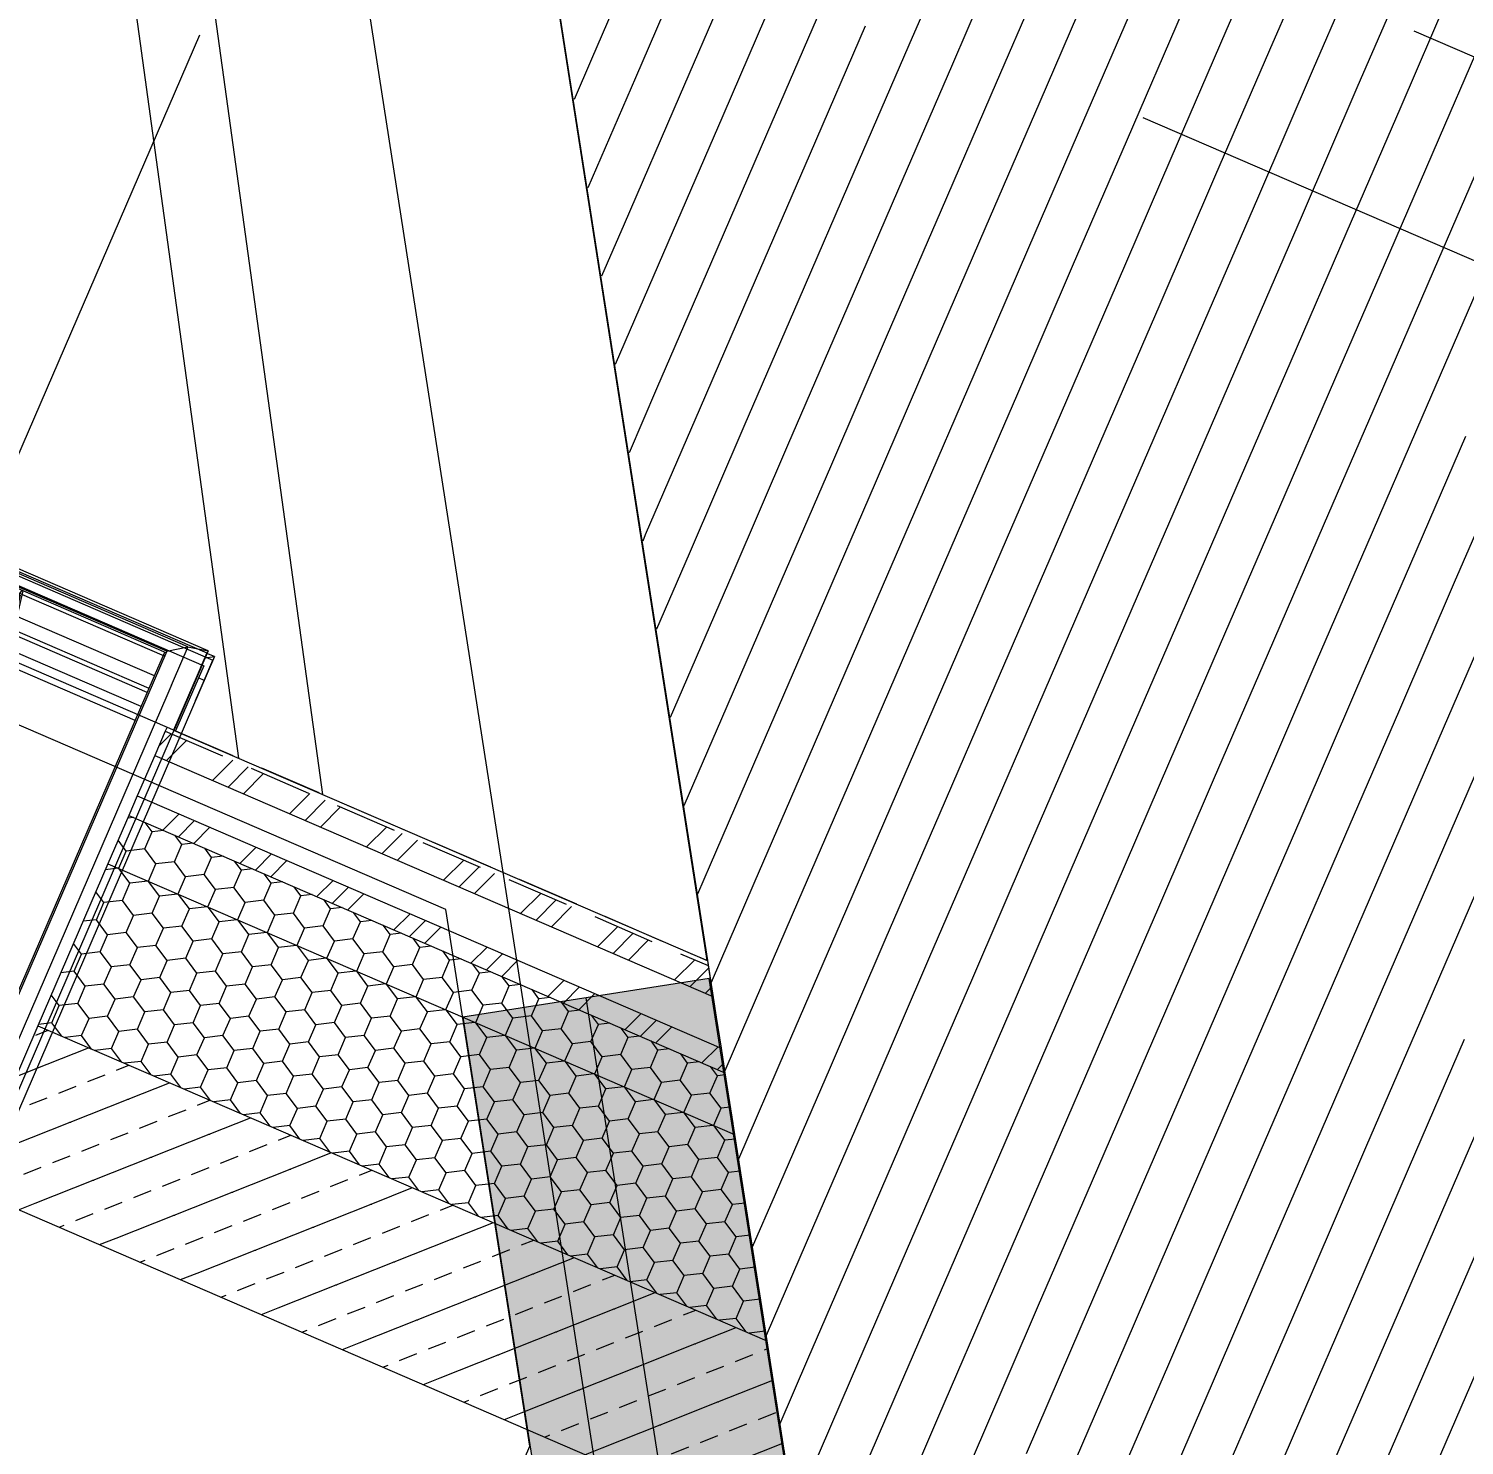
# Model space of a CAD drawing. Header units: millimetres. Extents: x 12535370 to 12592842, y 356201668 to 356234587.
# Drawn here: x 12554355 to 12556657, y 356220510 to 356222781 of the extents above; entities that cross this region are included whole.
import ezdxf
from ezdxf.enums import TextEntityAlignment as Align

# ---------------------------------------------------------------- set-up
doc = ezdxf.new("R2010")
doc.units = ezdxf.units.MM
doc.header["$MEASUREMENT"] = 0
doc.set_wipeout_variables(frame=1)
for name, pattern in [('Dashed Long', [529.166651, 317.499995, -211.666656]), ('Dot & Dashed', [6702.78, 3527.78, -1763.89, 0, -1411.11]), ('Hidden', [158.75, 105.833333, -52.916667]), ('Strich 2_1mm', [150, 100, -50]), ('Wipeout_Contour', [1000, 0, -1000])]:
    doc.linetypes.add(name, pattern=pattern)
for name, color, linetype in [('New_015 Innenwände', 7, 'Continuous'), ('New_045 Dachkonstruktionen', 7, 'Continuous'), ('New_080 Raumdefinitionen', 7, 'Continuous'), ('New_290 Raster _ Achsen', 7, 'Continuous'), ('New_GRUNDSTÜCKSGRENZE', 7, 'Continuous')]:
    doc.layers.add(name, color=color, linetype=linetype)
for name, color, linetype, lineweight in [('New_015 Innenwände_Pen_No__1', 7, 'Continuous', 13), ('New_045 Dachkonstruktionen_Pen_No__1', 7, 'Continuous', 13), ('New_255 Plangrafiken_Pen_No__1', 7, 'Continuous', 13), ('New_255 Plangrafiken_Pen_No__39', 8, 'Continuous', 13), ('New_290 Raster _ Achsen_Pen_No__108', 7, 'Continuous', 13), ('New_Baulinie_Pen_No__21', 1, 'Continuous', 13), ('New_GRUNDSTÜCKSGRENZE_Pen_No__1', 7, 'Continuous', 13)]:
    doc.layers.add(name, color=color, linetype=linetype, lineweight=lineweight)
doc.styles.add('GENERATED_STYLE_1', font='arial.ttf')
doc.dimstyles.new('GENERATED_STYLE__1', dxfattribs={"dimtxt": 125, "dimasz": 47.5, "dimexe": 0.18, "dimexo": 2, "dimgap": 0, "dimtad": 1, "dimlfac": 0.001, "dimzin": 0, "dimdsep": 46, "dimtxsty": 'GENERATED_STYLE_1', "dimblk": 'ARROWHEAD_2', "dimblk1": 'ARROWHEAD_2', "dimblk2": 'ARROWHEAD_2', "dimcen": 0.09, "dimclrd": 7, "dimclre": 7, "dimclrt": 7, "dimadec": 0, "dimazin": 0, "dimtfac": 1, "dimtdec": 4, "dimtmove": 0, "dimatfit": 3, "dimfxl": 1, "dimtolj": 1, "dimtzin": 0, "dimarcsym": 0})
pattern_1 = [(45, (12240439.16, 356160438.36), (-88.38835, 88.38835), []), (45, (12240421.48, 356160456.03), (-88.38835, 88.38835), []), (45, (12240403.8, 356160473.71), (-88.38835, 88.38835), [])]
pattern_2 = [(66.636458, (12240439.157, 356160438.356), (-47.701051, 20.606061), [30, -60]), (66.636458, (12240433.15, 356160489.97), (-47.701051, 20.606061), [30, -60]), (126.636458, (12240451.053, 356160465.896), (41.695898, 31.007291), [30, -60]), (126.636458, (12240403.35, 356160486.5), (41.695898, 31.007291), [30, -60]), (186.636458, (12240439.157, 356160438.356), (-6.005153, 51.613352), [30, -60]), (186.636458, (12240391.455, 356160458.96), (-6.005153, 51.613352), [30, -60])]

# ---------------------------------------------------------------- blocks, each defined once
blk = doc.blocks.new('Dachfenster_Kippflügel 10[2]', base_point=(12240439.2, 356160438.4))
at = {"layer": 'New_045 Dachkonstruktionen', "linetype": 'Continuous', "lineweight": 0, "flags": 128}
for points in [[(12554053.6, 356222026.3), (12554048.3, 356222014)], [(12554636.2, 356221735.8), (12554650.3, 356221768.5)], [(12554636.2, 356221735.8), (12554622.1, 356221703.1)], [(12554636.2, 356221735.8), (12554627, 356221739.8)], [(12554194.4, 356221658.5), (12554162.6, 356221611.1)], [(12554189.4, 356221646.8), (12554157.5, 356221599.5)], [(12554286, 356221618.9), (12554273.4, 356221563.3)], [(12554281, 356221607.2), (12554268.4, 356221551.6)], [(12554138.7, 356221571.6), (12554106.9, 356221524.2)], [(12554143.8, 356221583.3), (12554111.9, 356221535.9)], [(12554260.9, 356221518.8), (12554248.3, 356221463.2)], [(12554266, 356221530.5), (12554253.3, 356221474.8)], [(12554088.1, 356221496.4), (12554056.3, 356221449)], [(12554093.2, 356221508), (12554061.3, 356221460.7)], [(12554042.6, 356221432.8), (12554010.7, 356221385.5)], [(12554240.8, 356221430.4), (12554228.2, 356221374.7)], [(12554245.9, 356221442.1), (12554233.3, 356221386.4)], [(12554037.5, 356221421.1), (12554005.7, 356221373.8)], [(12553991.9, 356221357.6), (12553960.1, 356221310.3)], [(12553986.9, 356221345.9), (12553955, 356221298.6)], [(12554220.8, 356221342), (12554208.1, 356221286.3)], [(12554225.8, 356221353.6), (12554213.2, 356221298)], [(12553936.3, 356221270.7), (12553904.4, 356221223.3)], [(12553941.3, 356221282.4), (12553909.5, 356221235)], [(12554205.7, 356221265.2), (12554193.1, 356221209.6)], [(12554200.7, 356221253.5), (12554188.1, 356221197.9)], [(12553885.7, 356221195.5), (12553853.8, 356221148.1)], [(12553890.7, 356221207.1), (12553858.9, 356221159.8)], [(12554185.7, 356221176.8), (12554173, 356221121.2)], [(12554180.6, 356221165.1), (12554168, 356221109.5)], [(12553840.1, 356221131.9), (12553808.2, 356221084.6)], [(12553835, 356221120.2), (12553803.2, 356221072.9)], [(12554165.6, 356221088.4), (12554153, 356221032.8)], [(12554160.6, 356221076.7), (12554147.9, 356221021.1)], [(12553784.4, 356221045), (12553752.6, 356220997.7)], [(12553789.5, 356221056.7), (12553757.6, 356221009.4)], [(12554140.5, 356220988.3), (12554127.8, 356220932.7)], [(12554145.5, 356221000), (12554132.9, 356220944.3)], [(12553733.8, 356220969.8), (12553702, 356220922.5)], [(12553738.9, 356220981.5), (12553707, 356220934.1)], [(12553688.2, 356220906.3), (12553656.4, 356220858.9)], [(12554120.4, 356220899.9), (12554107.8, 356220844.2)], [(12554125.5, 356220911.6), (12554112.8, 356220855.9)], [(12553683.2, 356220894.6), (12553651.3, 356220847.2)], [(12553637.6, 356220831), (12553605.8, 356220783.7)], [(12553632.6, 356220819.3), (12553600.7, 356220772)], [(12554100.3, 356220811.5), (12554087.7, 356220755.8)], [(12554105.4, 356220823.1), (12554092.7, 356220767.5)], [(12553527.4, 356220745.1), (12553514.2, 356220714.6)], [(12553515.6, 356220742.6), (12553527.4, 356220745.1)], [(12553527.4, 356220745.1), (12553570.6, 356220726.5), (12554035.1, 356220525.8), (12554078.2, 356220507.2)], [(12553582, 356220744.1), (12553576.2, 356220735.5)], [(12553587, 356220755.8), (12553581.2, 356220747.2)], [(12554085.3, 356220734.7), (12554072.7, 356220679.1)], [(12553514.2, 356220714.6), (12553474.3, 356220690.3)], [(12553570.6, 356220726.5), (12553514.2, 356220714.6)], [(12553514.2, 356220714.6), (12554065, 356220476.7)], [(12554080.3, 356220723), (12554067.6, 356220667.4)], [(12553474.3, 356220690.3), (12553465.9, 356220670.8)], [(12553474.5, 356220690.6), (12553474.3, 356220690.3)], [(12553474.3, 356220690.3), (12554074.7, 356220430.9)], [(12553451.4, 356220606.9), (12553476.9, 356220666)], [(12553467.7, 356220670), (12553453.4, 356220636.9)], [(12553465.9, 356220670.8), (12554066.3, 356220411.4)], [(12554065.2, 356220646.3), (12554052.6, 356220590.7)], [(12554060.2, 356220634.6), (12554047.6, 356220579)], [(12554029.7, 356220357.1), (12553451.4, 356220606.9)], [(12554045.2, 356220557.9), (12554042.9, 356220547.7)], [(12554040.1, 356220546.2), (12554037.8, 356220536.1)], [(12554065, 356220476.7), (12554035.1, 356220525.8)], [(12554078.2, 356220507.2), (12554065, 356220476.7)], [(12554095.4, 356220478.9), (12554078.2, 356220507.2)], [(12554074.7, 356220430.9), (12554065, 356220476.7)], [(12554095.4, 356220478.9), (12554074.7, 356220430.9)], [(12554029.7, 356220357.1), (12554055.3, 356220416.2)], [(12554066.3, 356220411.4), (12554074.7, 356220430.9)], [(12554064.4, 356220412.2), (12554050.1, 356220379.1)]]:
    blk.add_lwpolyline(points, dxfattribs=at)
at = {"color": 254, "linetype": 'Wipeout_Contour', "lineweight": 0, "ltscale": 1425772334.556767}
blk.add_wipeout([(12554057.2, 356222009.3), (12554012.1, 356221904.9), (12554048.8, 356221889.1), (12554071.5, 356221941.6)], dxfattribs=at).dxf.layer = 'New_045 Dachkonstruktionen'
at = {"color": 254, "linetype": 'Wipeout_Contour', "lineweight": 0, "ltscale": 1425771475.814271}
blk.add_wipeout([(12554635.6, 356221759.5), (12554576.4, 356221723.4), (12554553.7, 356221671), (12554590.4, 356221655.1)], dxfattribs=at).dxf.layer = 'New_045 Dachkonstruktionen'
at = {"color": 254, "linetype": 'Wipeout_Contour', "lineweight": 0, "ltscale": 1425772064.591025}
blk.add_wipeout([(12554057.2, 356222009.3), (12554071.5, 356221941.6), (12554576.4, 356221723.4), (12554635.6, 356221759.5)], dxfattribs=at).dxf.layer = 'New_045 Dachkonstruktionen'
at = {"layer": 'New_045 Dachkonstruktionen', "linetype": 'Continuous', "lineweight": 0}
for p, q in [((12554025.4, 356221960.8), (12554053.6, 356222026.3)), ((12554635.6, 356221759.5), (12554590.4, 356221655.1)), ((12554650.3, 356221768.5), (12554622.1, 356221703.1))]:
    blk.add_line(p, q, dxfattribs=at)
at = {"layer": 'New_045 Dachkonstruktionen', "linetype": 'Continuous', "lineweight": 0, "flags": 128}
for points in [[(12554071.5, 356222029.5), (12554096.8, 356222011.6)], [(12554096.8, 356222011.6), (12554114.7, 356221982.2)], [(12554610.1, 356221789.9), (12554642.6, 356221783.3)], [(12554637.6, 356221771.9), (12554652.7, 356221774.1)], [(12554652.7, 356221774.1), (12554640.8, 356221779.2)]]:
    blk.add_lwpolyline(points, dxfattribs=at)
at = {"color": 254, "linetype": 'Wipeout_Contour', "lineweight": 0, "ltscale": 1425771852.811486}
blk.add_wipeout([(12554048.8, 356221889.1), (12554553.7, 356221671), (12554576.4, 356221723.4), (12554071.5, 356221941.6)], dxfattribs=at).dxf.layer = 'New_045 Dachkonstruktionen'
at = {"layer": 'New_045 Dachkonstruktionen', "linetype": 'Continuous', "lineweight": 0}
for p, q in [((12554053.6, 356222026.3), (12554650.3, 356221768.5)), ((12554057.2, 356222009.3), (12554012.1, 356221904.9)), ((12554057.2, 356222009.3), (12554635.6, 356221759.5))]:
    blk.add_line(p, q, dxfattribs=at)
at = {"layer": 'New_045 Dachkonstruktionen', "linetype": 'Continuous', "lineweight": 0, "flags": 128}
for points in [[(12554642.6, 356221783.3), (12554073.7, 356222029)], [(12554096.8, 356222011.6), (12553546.2, 356220737)], [(12554610.1, 356221789.9), (12554096.8, 356222011.6)], [(12554114.7, 356221982.2), (12553572, 356220725.9)], [(12553574.2, 356220724.9), (12554099.4, 356221940.7), (12554115.9, 356221978.8)], [(12554575.3, 356221780.4), (12554113.7, 356221979.8)], [(12554576.4, 356221782.8), (12554114.7, 356221982.2)], [(12554572.9, 356221774.7), (12554111.2, 356221974.1)], [(12554556.6, 356221743.2), (12554099.4, 356221940.7)], [(12554545.1, 356221716.6), (12554088, 356221914.1)], [(12554547.9, 356221723.1), (12554090.8, 356221920.6)], [(12554021.6, 356221900.8), (12554025.9, 356221899), (12554048.8, 356221889.1), (12554553.7, 356221671), (12554576.7, 356221661), (12554590.4, 356221655.1)], [(12554535.3, 356221693.9), (12554078.1, 356221891.4)], [(12554525.8, 356221671.8), (12554068.6, 356221869.3)], [(12554341.2, 356221872.5), (12554322.3, 356221844.4), (12554309.4, 356221825.1)], [(12554343.7, 356221880.4), (12554314.4, 356221836.8)], [(12554341.2, 356221872.5), (12554333.7, 356221839.5), (12554328.6, 356221816.8)], [(12554345.3, 356221879.8), (12554333.6, 356221828.5)], [(12554290.6, 356221797.2), (12554258.7, 356221749.9)], [(12554295.6, 356221808.9), (12554263.8, 356221761.6)], [(12554326.2, 356221795.7), (12554313.6, 356221740.1)], [(12554031.4, 356220527.4), (12554556.6, 356221743.2), (12554573.1, 356221781.3)], [(12554576.4, 356221782.8), (12554033.6, 356220526.4)], [(12554610.1, 356221789.9), (12554059.5, 356220515.3)], [(12554642.6, 356221783.3), (12554085.9, 356220494.6)], [(12554652.7, 356221774.1), (12554094.2, 356220481)], [(12554321.1, 356221784), (12554308.5, 356221728.4)], [(12554576.4, 356221782.8), (12554610.1, 356221789.9)], [(12554245, 356221733.7), (12554213.2, 356221686.4)], [(12554240, 356221722), (12554208.1, 356221674.7)], [(12554306.1, 356221707.3), (12554293.5, 356221651.7)], [(12554301.1, 356221695.6), (12554288.4, 356221640)]]:
    blk.add_lwpolyline(points, dxfattribs=at)
blk = doc.blocks.new('Roof_1', base_point=(12552145.5, 356220991.7))
at = {"layer": 'New_045 Dachkonstruktionen', "linetype": 'Continuous', "lineweight": 0, "true_color": 0x000000}
h = blk.add_hatch(dxfattribs=at)
h.set_pattern_fill('HOLZWERKSTOFF', color=18, style=0, pattern_type=2)
h.set_pattern_definition(pattern_1)
h.paths.add_polyline_path([(12555452, 356221229), (12555444.3, 356221278.6), (12554573.9, 356221654.5), (12554557, 356221615.6)])
h = blk.add_hatch(dxfattribs=at)
h.set_pattern_fill('HOLZWERKSTOFF', color=18, style=0, pattern_type=2)
h.set_pattern_definition(pattern_1)
h.paths.add_polyline_path([(12555471.1, 356221106.7), (12555464.9, 356221146.4), (12554529, 356221550.7), (12554515.5, 356221519.5)])
h = blk.add_hatch(dxfattribs=at)
h.set_pattern_fill('DÄMMSTOFF__POLYSTYROL_EPS', color=18, style=0, pattern_type=2)
h.set_pattern_definition(pattern_2)
h.paths.add_polyline_path([(12555486.6, 356221007.6), (12555471.1, 356221106.7), (12554515.5, 356221519.5), (12554481.9, 356221441.6)])
h = blk.add_hatch(dxfattribs=at)
h.set_pattern_fill('DÄMMSTOFF__POLYSTYROL_EPS', color=18, style=0, pattern_type=2)
h.set_pattern_definition(pattern_2)
h.paths.add_polyline_path([(12555538.2, 356220677.2), (12555486.6, 356221007.6), (12554481.9, 356221441.6), (12554369.7, 356221182)])
h = blk.add_hatch(dxfattribs=at)
h.set_pattern_fill('BETON_BEWEHRT_SN46', color=18, style=0, pattern_type=2)
h.set_pattern_definition([(21.636458, (12240439.16, 356160438.36), (-36.87161, 92.954206), [30, -20]), (21.636458, (12240420.72, 356160484.83), (-36.87161, 92.954206), [100, 0])])
h.paths.add_polyline_path([(12554257.6, 356220922.3), (12555589.8, 356220346.8), (12555538.2, 356220677.2), (12554369.7, 356221182)])
at = {"layer": 'New_045 Dachkonstruktionen_Pen_No__1', "color": 7, "linetype": 'Strich 2_1mm', "lineweight": 13}
for p, q in [((12554573.9, 356221654.5), (12555444.3, 356221278.6)), ((12554590.4, 356221655.1), (12555443, 356221286.8))]:
    blk.add_line(p, q, dxfattribs=at)
at = {"layer": 'New_045 Dachkonstruktionen_Pen_No__1', "color": 7, "linetype": 'Continuous', "lineweight": 13}
for p, q in [((12554557, 356221615.6), (12555452, 356221229)), ((12554529, 356221550.7), (12555464.9, 356221146.4)), ((12554515.5, 356221519.5), (12555471.1, 356221106.7)), ((12554481.9, 356221441.6), (12555486.6, 356221007.6)), ((12554369.7, 356221182), (12555538.2, 356220677.2)), ((12554257.6, 356220922.3), (12555589.8, 356220346.8))]:
    blk.add_line(p, q, dxfattribs=at)
at = {"layer": 'New_045 Dachkonstruktionen_Pen_No__1', "color": 7, "linetype": 'Continuous', "lineweight": 13, "flags": 128}
for points in [[(12555111.4, 356223410.1), (12555443, 356221286.8)], [(12554576.7, 356221661), (12554573.9, 356221654.5), (12554557, 356221615.6), (12554529, 356221550.7), (12554515.5, 356221519.5), (12554481.9, 356221441.6), (12554369.7, 356221182), (12554257.6, 356220922.3)], [(12555443, 356221286.8), (12555444.3, 356221278.6), (12555452, 356221229), (12555464.9, 356221146.4), (12555471.1, 356221106.7), (12555486.6, 356221007.6), (12555538.2, 356220677.2), (12555589.8, 356220346.8)]]:
    blk.add_lwpolyline(points, dxfattribs=at)
at = {"layer": 'New_045 Dachkonstruktionen_Pen_No__1', "color": 7, "linetype": 'Hidden', "lineweight": 13, "flags": 128}
blk.add_lwpolyline([(12555443, 356221286.8), (12555849.2, 356218685.4)], dxfattribs=at)
at = {"layer": 'New_045 Dachkonstruktionen', "linetype": 'Continuous', "lineweight": 0}
blk.add_blockref('Dachfenster_Kippflügel 10[2]', (12240439.2, 356160438.4), dxfattribs=at)
blk = doc.blocks.new('*X17', base_point=(12240439.2, 356160438.4))
at = {"layer": 'New_255 Plangrafiken_Pen_No__39', "color": 8, "linetype": 'Continuous', "lineweight": 13}
for p, q in [((12556362.5, 356222980.8), (12556274.4, 356222776.9)), ((12556362.5, 356222980.8), (12556274.4, 356222776.9)), ((12555854.1, 356222958.5), (12555766, 356222754.6)), ((12555854.1, 356222958.5), (12555766, 356222754.6)), ((12556432.6, 356222950.6), (12556344.5, 356222746.7)), ((12556432.6, 356222950.6), (12556344.5, 356222746.7)), ((12555345.7, 356222936.2), (12555257.6, 356222732.3)), ((12555345.7, 356222936.2), (12555257.6, 356222732.3)), ((12555924.2, 356222928.2), (12555836.1, 356222724.3)), ((12555924.2, 356222928.2), (12555836.1, 356222724.3)), ((12555415.8, 356222905.9), (12555327.7, 356222702)), ((12555415.8, 356222905.9), (12555327.7, 356222702)), ((12556502.6, 356222920.3), (12556414.5, 356222716.4)), ((12556502.6, 356222920.3), (12556414.5, 356222716.4)), ((12555485.8, 356222875.6), (12555397.7, 356222671.7)), ((12555485.8, 356222875.6), (12555397.7, 356222671.7)), ((12555994.2, 356222898), (12555906.1, 356222694.1)), ((12555994.2, 356222898), (12555906.1, 356222694.1)), ((12556572.7, 356222890.1), (12556484.6, 356222686.1)), ((12556572.7, 356222890.1), (12556484.6, 356222686.1)), ((12556064.3, 356222867.7), (12555976.2, 356222663.8)), ((12556064.3, 356222867.7), (12555976.2, 356222663.8)), ((12556642.7, 356222859.8), (12556554.7, 356222655.9)), ((12556642.7, 356222859.8), (12556554.7, 356222655.9)), ((12555555.9, 356222845.4), (12555467.8, 356222641.5)), ((12555555.9, 356222845.4), (12555467.8, 356222641.5)), ((12556134.3, 356222837.5), (12556046.2, 356222633.5)), ((12556134.3, 356222837.5), (12556046.2, 356222633.5)), ((12556712.8, 356222829.5), (12556624.7, 356222625.6)), ((12556712.8, 356222829.5), (12556624.7, 356222625.6)), ((12555625.9, 356222815.1), (12555537.8, 356222611.2)), ((12555625.9, 356222815.1), (12555537.8, 356222611.2)), ((12556204.4, 356222807.2), (12556116.3, 356222603.3)), ((12556204.4, 356222807.2), (12556116.3, 356222603.3)), ((12555696, 356222784.9), (12555607.9, 356222580.9)), ((12555696, 356222784.9), (12555607.9, 356222580.9)), ((12556274.4, 356222776.9), (12556186.4, 356222573)), ((12556274.4, 356222776.9), (12556186.4, 356222573)), ((12555766, 356222754.6), (12555677.9, 356222550.7)), ((12555766, 356222754.6), (12555677.9, 356222550.7)), ((12556344.5, 356222746.7), (12556256.4, 356222542.8)), ((12556344.5, 356222746.7), (12556256.4, 356222542.8)), ((12555257.6, 356222732.3), (12555229.6, 356222667.4)), ((12555257.6, 356222732.3), (12555229.6, 356222667.4)), ((12555836.1, 356222724.3), (12555748, 356222520.4)), ((12555836.1, 356222724.3), (12555748, 356222520.4)), ((12556414.5, 356222716.4), (12556326.5, 356222512.5)), ((12556414.5, 356222716.4), (12556326.5, 356222512.5)), ((12555327.7, 356222702), (12555251.6, 356222525.8)), ((12555327.7, 356222702), (12555251.6, 356222525.8)), ((12555906.1, 356222694.1), (12555818, 356222490.2)), ((12555906.1, 356222694.1), (12555818, 356222490.2)), ((12555397.7, 356222671.7), (12555309.6, 356222467.8)), ((12555397.7, 356222671.7), (12555309.6, 356222467.8)), ((12556484.6, 356222686.1), (12556396.5, 356222482.2)), ((12556484.6, 356222686.1), (12556396.5, 356222482.2)), ((12555976.2, 356222663.8), (12555888.1, 356222459.9)), ((12555976.2, 356222663.8), (12555888.1, 356222459.9)), ((12556554.7, 356222655.9), (12556466.6, 356222452)), ((12556554.7, 356222655.9), (12556466.6, 356222452)), ((12555467.8, 356222641.5), (12555379.7, 356222437.6)), ((12555467.8, 356222641.5), (12555379.7, 356222437.6)), ((12556046.2, 356222633.5), (12555958.2, 356222429.6)), ((12556046.2, 356222633.5), (12555958.2, 356222429.6)), ((12556624.7, 356222625.6), (12556536.6, 356222421.7)), ((12556624.7, 356222625.6), (12556536.6, 356222421.7)), ((12555537.8, 356222611.2), (12555449.7, 356222407.3)), ((12555537.8, 356222611.2), (12555449.7, 356222407.3)), ((12556116.3, 356222603.3), (12556028.2, 356222399.4)), ((12556116.3, 356222603.3), (12556028.2, 356222399.4)), ((12555607.9, 356222580.9), (12555519.8, 356222377)), ((12555607.9, 356222580.9), (12555519.8, 356222377)), ((12556694.8, 356222595.4), (12556606.7, 356222391.4)), ((12556694.8, 356222595.4), (12556606.7, 356222391.4)), ((12556186.4, 356222573), (12556098.3, 356222369.1)), ((12556186.4, 356222573), (12556098.3, 356222369.1)), ((12555677.9, 356222550.7), (12555589.9, 356222346.8)), ((12555677.9, 356222550.7), (12555589.9, 356222346.8)), ((12556256.4, 356222542.8), (12556168.3, 356222338.8)), ((12556256.4, 356222542.8), (12556168.3, 356222338.8)), ((12555748, 356222520.4), (12555659.9, 356222316.5)), ((12555748, 356222520.4), (12555659.9, 356222316.5)), ((12556326.5, 356222512.5), (12556238.4, 356222308.6)), ((12556326.5, 356222512.5), (12556238.4, 356222308.6)), ((12555818, 356222490.2), (12555730, 356222286.2)), ((12555818, 356222490.2), (12555730, 356222286.2)), ((12555309.6, 356222467.8), (12555273.5, 356222384.2)), ((12555309.6, 356222467.8), (12555273.5, 356222384.2)), ((12556396.5, 356222482.2), (12556308.4, 356222278.3)), ((12556396.5, 356222482.2), (12556308.4, 356222278.3)), ((12555888.1, 356222459.9), (12555800, 356222256)), ((12555888.1, 356222459.9), (12555800, 356222256)), ((12556466.6, 356222452), (12556378.5, 356222248.1)), ((12556466.6, 356222452), (12556378.5, 356222248.1)), ((12555379.7, 356222437.6), (12555295.5, 356222242.7)), ((12555379.7, 356222437.6), (12555295.5, 356222242.7)), ((12555958.2, 356222429.6), (12555870.1, 356222225.7)), ((12555958.2, 356222429.6), (12555870.1, 356222225.7)), ((12556536.6, 356222421.7), (12556448.5, 356222217.8)), ((12556536.6, 356222421.7), (12556448.5, 356222217.8)), ((12555449.7, 356222407.3), (12555361.7, 356222203.4)), ((12555449.7, 356222407.3), (12555361.7, 356222203.4)), ((12556028.2, 356222399.4), (12555940.1, 356222195.5)), ((12556028.2, 356222399.4), (12555940.1, 356222195.5)), ((12555519.8, 356222377), (12555431.7, 356222173.1)), ((12555519.8, 356222377), (12555431.7, 356222173.1)), ((12556098.3, 356222369.1), (12556010.2, 356222165.2)), ((12556098.3, 356222369.1), (12556010.2, 356222165.2)), ((12556606.7, 356222391.4), (12556518.6, 356222187.5)), ((12556606.7, 356222391.4), (12556518.6, 356222187.5)), ((12555589.9, 356222346.8), (12555501.8, 356222142.9)), ((12555589.9, 356222346.8), (12555501.8, 356222142.9)), ((12556676.7, 356222361.2), (12556588.6, 356222157.3)), ((12556676.7, 356222361.2), (12556588.6, 356222157.3)), ((12556168.3, 356222338.8), (12556080.2, 356222134.9)), ((12556168.3, 356222338.8), (12556080.2, 356222134.9)), ((12555659.9, 356222316.5), (12555571.8, 356222112.6)), ((12555659.9, 356222316.5), (12555571.8, 356222112.6)), ((12556238.4, 356222308.6), (12556150.3, 356222104.7)), ((12556238.4, 356222308.6), (12556150.3, 356222104.7)), ((12555730, 356222286.2), (12555641.9, 356222082.3)), ((12555730, 356222286.2), (12555641.9, 356222082.3)), ((12556308.4, 356222278.3), (12556220.3, 356222074.4)), ((12556308.4, 356222278.3), (12556220.3, 356222074.4)), ((12555800, 356222256), (12555711.9, 356222052.1)), ((12555800, 356222256), (12555711.9, 356222052.1)), ((12556378.5, 356222248.1), (12556290.4, 356222044.1)), ((12556378.5, 356222248.1), (12556290.4, 356222044.1)), ((12555870.1, 356222225.7), (12555782, 356222021.8)), ((12555870.1, 356222225.7), (12555782, 356222021.8)), ((12556448.5, 356222217.8), (12556360.5, 356222013.9)), ((12556448.5, 356222217.8), (12556360.5, 356222013.9)), ((12555361.7, 356222203.4), (12555317.5, 356222101.1)), ((12555361.7, 356222203.4), (12555317.5, 356222101.1)), ((12555940.1, 356222195.5), (12555852, 356221991.6)), ((12555940.1, 356222195.5), (12555852, 356221991.6)), ((12556518.6, 356222187.5), (12556430.5, 356221983.6)), ((12556518.6, 356222187.5), (12556430.5, 356221983.6)), ((12555431.7, 356222173.1), (12555343.6, 356221969.2)), ((12555431.7, 356222173.1), (12555343.6, 356221969.2)), ((12556010.2, 356222165.2), (12555922.1, 356221961.3)), ((12556010.2, 356222165.2), (12555922.1, 356221961.3)), ((12555501.8, 356222142.9), (12555413.7, 356221939)), ((12555501.8, 356222142.9), (12555413.7, 356221939)), ((12556588.6, 356222157.3), (12556500.6, 356221953.4)), ((12556588.6, 356222157.3), (12556500.6, 356221953.4)), ((12556080.2, 356222134.9), (12555992.1, 356221931)), ((12556080.2, 356222134.9), (12555992.1, 356221931)), ((12556658.7, 356222127), (12556570.6, 356221923.1)), ((12556658.7, 356222127), (12556570.6, 356221923.1)), ((12555571.8, 356222112.6), (12555483.7, 356221908.7)), ((12555571.8, 356222112.6), (12555483.7, 356221908.7)), ((12556150.3, 356222104.7), (12556062.2, 356221900.8)), ((12556150.3, 356222104.7), (12556062.2, 356221900.8)), ((12556728.8, 356222096.7), (12556640.7, 356221892.8)), ((12556728.8, 356222096.7), (12556640.7, 356221892.8)), ((12555641.9, 356222082.3), (12555553.8, 356221878.4)), ((12555641.9, 356222082.3), (12555553.8, 356221878.4)), ((12556220.3, 356222074.4), (12556132.3, 356221870.5)), ((12556220.3, 356222074.4), (12556132.3, 356221870.5)), ((12555711.9, 356222052.1), (12555623.8, 356221848.2)), ((12555711.9, 356222052.1), (12555623.8, 356221848.2)), ((12556290.4, 356222044.1), (12556202.3, 356221840.2)), ((12556290.4, 356222044.1), (12556202.3, 356221840.2)), ((12555782, 356222021.8), (12555693.9, 356221817.9)), ((12555782, 356222021.8), (12555693.9, 356221817.9)), ((12556360.5, 356222013.9), (12556272.4, 356221810)), ((12556360.5, 356222013.9), (12556272.4, 356221810)), ((12555852, 356221991.6), (12555764, 356221787.6)), ((12555852, 356221991.6), (12555764, 356221787.6)), ((12556430.5, 356221983.6), (12556342.4, 356221779.7)), ((12556430.5, 356221983.6), (12556342.4, 356221779.7)), ((12555343.6, 356221969.2), (12555339.5, 356221959.5)), ((12555343.6, 356221969.2), (12555339.5, 356221959.5)), ((12555922.1, 356221961.3), (12555834, 356221757.4)), ((12555922.1, 356221961.3), (12555834, 356221757.4)), ((12555413.7, 356221939), (12555361.4, 356221818)), ((12555413.7, 356221939), (12555361.4, 356221818)), ((12556500.6, 356221953.4), (12556412.5, 356221749.5)), ((12556500.6, 356221953.4), (12556412.5, 356221749.5)), ((12555483.7, 356221908.7), (12555395.6, 356221704.8)), ((12555483.7, 356221908.7), (12555395.6, 356221704.8)), ((12555992.1, 356221931), (12555904.1, 356221727.1)), ((12555992.1, 356221931), (12555904.1, 356221727.1)), ((12556570.6, 356221923.1), (12556482.5, 356221719.2)), ((12556570.6, 356221923.1), (12556482.5, 356221719.2)), ((12556062.2, 356221900.8), (12555974.1, 356221696.9)), ((12556062.2, 356221900.8), (12555974.1, 356221696.9)), ((12556640.7, 356221892.8), (12556552.6, 356221688.9)), ((12556640.7, 356221892.8), (12556552.6, 356221688.9)), ((12555553.8, 356221878.4), (12555465.7, 356221674.5)), ((12555553.8, 356221878.4), (12555465.7, 356221674.5)), ((12556132.3, 356221870.5), (12556044.2, 356221666.6)), ((12556132.3, 356221870.5), (12556044.2, 356221666.6)), ((12556710.7, 356221862.6), (12556622.6, 356221658.7)), ((12556710.7, 356221862.6), (12556622.6, 356221658.7)), ((12555623.8, 356221848.2), (12555535.8, 356221644.3)), ((12555623.8, 356221848.2), (12555535.8, 356221644.3)), ((12556202.3, 356221840.2), (12556114.2, 356221636.3)), ((12556202.3, 356221840.2), (12556114.2, 356221636.3)), ((12555693.9, 356221817.9), (12555605.8, 356221614)), ((12555693.9, 356221817.9), (12555605.8, 356221614)), ((12556272.4, 356221810), (12556184.3, 356221606.1)), ((12556272.4, 356221810), (12556184.3, 356221606.1)), ((12555764, 356221787.6), (12555675.9, 356221583.7)), ((12555764, 356221787.6), (12555675.9, 356221583.7)), ((12556342.4, 356221779.7), (12556254.3, 356221575.8)), ((12556342.4, 356221779.7), (12556254.3, 356221575.8)), ((12555834, 356221757.4), (12555745.9, 356221553.5)), ((12555834, 356221757.4), (12555745.9, 356221553.5)), ((12556412.5, 356221749.5), (12556324.4, 356221545.5)), ((12556412.5, 356221749.5), (12556324.4, 356221545.5)), ((12555904.1, 356221727.1), (12555816, 356221523.2)), ((12555904.1, 356221727.1), (12555816, 356221523.2)), ((12555395.6, 356221704.8), (12555383.4, 356221676.4)), ((12555395.6, 356221704.8), (12555383.4, 356221676.4)), ((12556482.5, 356221719.2), (12556394.4, 356221515.3)), ((12556482.5, 356221719.2), (12556394.4, 356221515.3)), ((12555974.1, 356221696.9), (12555886, 356221492.9)), ((12555974.1, 356221696.9), (12555886, 356221492.9)), ((12556552.6, 356221688.9), (12556464.5, 356221485)), ((12556552.6, 356221688.9), (12556464.5, 356221485)), ((12555465.7, 356221674.5), (12555405.4, 356221534.9)), ((12555465.7, 356221674.5), (12555405.4, 356221534.9)), ((12556044.2, 356221666.6), (12555956.1, 356221462.7)), ((12556044.2, 356221666.6), (12555956.1, 356221462.7)), ((12556622.6, 356221658.7), (12556534.6, 356221454.8)), ((12556622.6, 356221658.7), (12556534.6, 356221454.8)), ((12555535.8, 356221644.3), (12555447.7, 356221440.3)), ((12555535.8, 356221644.3), (12555447.7, 356221440.3)), ((12556114.2, 356221636.3), (12556026.1, 356221432.4)), ((12556114.2, 356221636.3), (12556026.1, 356221432.4)), ((12555605.8, 356221614), (12555517.7, 356221410.1)), ((12555605.8, 356221614), (12555517.7, 356221410.1)), ((12556692.7, 356221628.4), (12556604.6, 356221424.5)), ((12556692.7, 356221628.4), (12556604.6, 356221424.5)), ((12556184.3, 356221606.1), (12556096.2, 356221402.2)), ((12556184.3, 356221606.1), (12556096.2, 356221402.2)), ((12555675.9, 356221583.7), (12555587.8, 356221379.8)), ((12555675.9, 356221583.7), (12555587.8, 356221379.8)), ((12556254.3, 356221575.8), (12556166.2, 356221371.9)), ((12556254.3, 356221575.8), (12556166.2, 356221371.9)), ((12555745.9, 356221553.5), (12555657.8, 356221349.6)), ((12555745.9, 356221553.5), (12555657.8, 356221349.6)), ((12556324.4, 356221545.5), (12556236.3, 356221341.6)), ((12556324.4, 356221545.5), (12556236.3, 356221341.6)), ((12555816, 356221523.2), (12555727.9, 356221319.3)), ((12555816, 356221523.2), (12555727.9, 356221319.3)), ((12556394.4, 356221515.3), (12556306.4, 356221311.4)), ((12556394.4, 356221515.3), (12556306.4, 356221311.4)), ((12555886, 356221492.9), (12555797.9, 356221289)), ((12555886, 356221492.9), (12555797.9, 356221289)), ((12556464.5, 356221485), (12556376.4, 356221281.1)), ((12556464.5, 356221485), (12556376.4, 356221281.1)), ((12555956.1, 356221462.7), (12555868, 356221258.8)), ((12555956.1, 356221462.7), (12555868, 356221258.8)), ((12556534.6, 356221454.8), (12556446.5, 356221250.8)), ((12556534.6, 356221454.8), (12556446.5, 356221250.8)), ((12555447.7, 356221440.3), (12555427.3, 356221393.3)), ((12555447.7, 356221440.3), (12555427.3, 356221393.3)), ((12556026.1, 356221432.4), (12555938.1, 356221228.5)), ((12556026.1, 356221432.4), (12555938.1, 356221228.5)), ((12555517.7, 356221410.1), (12555449.3, 356221251.7)), ((12555517.7, 356221410.1), (12555449.3, 356221251.7)), ((12556096.2, 356221402.2), (12556008.1, 356221198.2)), ((12556096.2, 356221402.2), (12556008.1, 356221198.2)), ((12556604.6, 356221424.5), (12556516.5, 356221220.6)), ((12556604.6, 356221424.5), (12556516.5, 356221220.6)), ((12555587.8, 356221379.8), (12555499.7, 356221175.9)), ((12555587.8, 356221379.8), (12555499.7, 356221175.9)), ((12556674.7, 356221394.2), (12556586.6, 356221190.3)), ((12556674.7, 356221394.2), (12556586.6, 356221190.3)), ((12556166.2, 356221371.9), (12556078.2, 356221168)), ((12556166.2, 356221371.9), (12556078.2, 356221168)), ((12555657.8, 356221349.6), (12555569.7, 356221145.6)), ((12555657.8, 356221349.6), (12555569.7, 356221145.6)), ((12556236.3, 356221341.6), (12556148.2, 356221137.7)), ((12556236.3, 356221341.6), (12556148.2, 356221137.7)), ((12555727.9, 356221319.3), (12555639.8, 356221115.4)), ((12555727.9, 356221319.3), (12555639.8, 356221115.4)), ((12556306.4, 356221311.4), (12556218.3, 356221107.5)), ((12556306.4, 356221311.4), (12556218.3, 356221107.5)), ((12555797.9, 356221289), (12555709.9, 356221085.1)), ((12555797.9, 356221289), (12555709.9, 356221085.1)), ((12556376.4, 356221281.1), (12556288.3, 356221077.2)), ((12556376.4, 356221281.1), (12556288.3, 356221077.2)), ((12555868, 356221258.8), (12555779.9, 356221054.9)), ((12555868, 356221258.8), (12555779.9, 356221054.9)), ((12556446.5, 356221250.8), (12556358.4, 356221046.9)), ((12556446.5, 356221250.8), (12556358.4, 356221046.9)), ((12555938.1, 356221228.5), (12555850, 356221024.6)), ((12555938.1, 356221228.5), (12555850, 356221024.6)), ((12556516.5, 356221220.6), (12556428.4, 356221016.7)), ((12556516.5, 356221220.6), (12556428.4, 356221016.7)), ((12556008.1, 356221198.2), (12555920, 356220994.3)), ((12556008.1, 356221198.2), (12555920, 356220994.3)), ((12555499.7, 356221175.9), (12555471.3, 356221110.2)), ((12555499.7, 356221175.9), (12555471.3, 356221110.2)), ((12556586.6, 356221190.3), (12556498.5, 356220986.4)), ((12556586.6, 356221190.3), (12556498.5, 356220986.4)), ((12556078.2, 356221168), (12555990.1, 356220964.1)), ((12556078.2, 356221168), (12555990.1, 356220964.1)), ((12556656.6, 356221160.1), (12556568.5, 356220956.1)), ((12556656.6, 356221160.1), (12556568.5, 356220956.1)), ((12555569.7, 356221145.6), (12555493.3, 356220968.6)), ((12555569.7, 356221145.6), (12555493.3, 356220968.6)), ((12556148.2, 356221137.7), (12556060.1, 356220933.8)), ((12556148.2, 356221137.7), (12556060.1, 356220933.8)), ((12556726.7, 356221129.8), (12556638.6, 356220925.9)), ((12556726.7, 356221129.8), (12556638.6, 356220925.9)), ((12555639.8, 356221115.4), (12555551.7, 356220911.5)), ((12555639.8, 356221115.4), (12555551.7, 356220911.5)), ((12556218.3, 356221107.5), (12556130.2, 356220903.5)), ((12556218.3, 356221107.5), (12556130.2, 356220903.5)), ((12555709.9, 356221085.1), (12555621.8, 356220881.2)), ((12555709.9, 356221085.1), (12555621.8, 356220881.2)), ((12556288.3, 356221077.2), (12556200.2, 356220873.3)), ((12556288.3, 356221077.2), (12556200.2, 356220873.3)), ((12555779.9, 356221054.9), (12555691.8, 356220850.9)), ((12555779.9, 356221054.9), (12555691.8, 356220850.9)), ((12556358.4, 356221046.9), (12556270.3, 356220843)), ((12556358.4, 356221046.9), (12556270.3, 356220843)), ((12555850, 356221024.6), (12555761.9, 356220820.7)), ((12555850, 356221024.6), (12555761.9, 356220820.7)), ((12556428.4, 356221016.7), (12556340.3, 356220812.8)), ((12556428.4, 356221016.7), (12556340.3, 356220812.8)), ((12555920, 356220994.3), (12555831.9, 356220790.4)), ((12555920, 356220994.3), (12555831.9, 356220790.4)), ((12556498.5, 356220986.4), (12556410.4, 356220782.5)), ((12556498.5, 356220986.4), (12556410.4, 356220782.5)), ((12555990.1, 356220964.1), (12555902, 356220760.2)), ((12555990.1, 356220964.1), (12555902, 356220760.2)), ((12556568.5, 356220956.1), (12556480.5, 356220752.2)), ((12556568.5, 356220956.1), (12556480.5, 356220752.2)), ((12556060.1, 356220933.8), (12555972, 356220729.9)), ((12556060.1, 356220933.8), (12555972, 356220729.9)), ((12556638.6, 356220925.9), (12556550.5, 356220722)), ((12556638.6, 356220925.9), (12556550.5, 356220722)), ((12555551.7, 356220911.5), (12555515.2, 356220827)), ((12555551.7, 356220911.5), (12555515.2, 356220827)), ((12556130.2, 356220903.5), (12556042.1, 356220699.6)), ((12556130.2, 356220903.5), (12556042.1, 356220699.6)), ((12556708.7, 356220895.6), (12556620.6, 356220691.7)), ((12556708.7, 356220895.6), (12556620.6, 356220691.7)), ((12555621.8, 356220881.2), (12555537.2, 356220685.5)), ((12555621.8, 356220881.2), (12555537.2, 356220685.5)), ((12556200.2, 356220873.3), (12556112.2, 356220669.4)), ((12556200.2, 356220873.3), (12556112.2, 356220669.4)), ((12555691.8, 356220850.9), (12555603.7, 356220647)), ((12555691.8, 356220850.9), (12555603.7, 356220647)), ((12556270.3, 356220843), (12556182.2, 356220639.1)), ((12556270.3, 356220843), (12556182.2, 356220639.1)), ((12555761.9, 356220820.7), (12555673.8, 356220616.8)), ((12555761.9, 356220820.7), (12555673.8, 356220616.8)), ((12556340.3, 356220812.8), (12556252.3, 356220608.8)), ((12556340.3, 356220812.8), (12556252.3, 356220608.8)), ((12555831.9, 356220790.4), (12555743.8, 356220586.5)), ((12555831.9, 356220790.4), (12555743.8, 356220586.5)), ((12556410.4, 356220782.5), (12556322.3, 356220578.6)), ((12556410.4, 356220782.5), (12556322.3, 356220578.6)), ((12555902, 356220760.2), (12555813.9, 356220556.2)), ((12555902, 356220760.2), (12555813.9, 356220556.2)), ((12556480.5, 356220752.2), (12556392.4, 356220548.3)), ((12556480.5, 356220752.2), (12556392.4, 356220548.3)), ((12555972, 356220729.9), (12555884, 356220526)), ((12555972, 356220729.9), (12555884, 356220526)), ((12556550.5, 356220722), (12556462.4, 356220518.1)), ((12556550.5, 356220722), (12556462.4, 356220518.1)), ((12556042.1, 356220699.6), (12555954, 356220495.7)), ((12556042.1, 356220699.6), (12555954, 356220495.7)), ((12556620.6, 356220691.7), (12556532.5, 356220487.8)), ((12556620.6, 356220691.7), (12556532.5, 356220487.8)), ((12556112.2, 356220669.4), (12556024.1, 356220465.5)), ((12556112.2, 356220669.4), (12556024.1, 356220465.5)), ((12555603.7, 356220647), (12555559.2, 356220543.9)), ((12555603.7, 356220647), (12555559.2, 356220543.9)), ((12556690.6, 356220661.4), (12556602.5, 356220457.5)), ((12556690.6, 356220661.4), (12556602.5, 356220457.5)), ((12556182.2, 356220639.1), (12556094.1, 356220435.2)), ((12556182.2, 356220639.1), (12556094.1, 356220435.2)), ((12555673.8, 356220616.8), (12555585.7, 356220412.9)), ((12555673.8, 356220616.8), (12555585.7, 356220412.9)), ((12556252.3, 356220608.8), (12556164.2, 356220404.9)), ((12556252.3, 356220608.8), (12556164.2, 356220404.9)), ((12555743.8, 356220586.5), (12555655.8, 356220382.6)), ((12555743.8, 356220586.5), (12555655.8, 356220382.6)), ((12556322.3, 356220578.6), (12556234.2, 356220374.7)), ((12556322.3, 356220578.6), (12556234.2, 356220374.7)), ((12555813.9, 356220556.2), (12555725.8, 356220352.3)), ((12555813.9, 356220556.2), (12555725.8, 356220352.3)), ((12556392.4, 356220548.3), (12556304.3, 356220344.4)), ((12556392.4, 356220548.3), (12556304.3, 356220344.4)), ((12555884, 356220526), (12555795.9, 356220322.1)), ((12555884, 356220526), (12555795.9, 356220322.1)), ((12556462.4, 356220518.1), (12556374.3, 356220314.1)), ((12556462.4, 356220518.1), (12556374.3, 356220314.1))]:
    blk.add_line(p, q, dxfattribs=at)
blk = doc.blocks.new('Fill_3', base_point=(12240439.2, 356160438.4))
at = {"layer": 'New_255 Plangrafiken_Pen_No__39', "color": 8, "linetype": 'Continuous', "lineweight": 13}
blk.add_blockref('*X17', (12240439.2, 356160438.4), dxfattribs=at)
blk = doc.blocks.new('Wall_16', base_point=(12557382.8, 356206312.4))
at = {"layer": 'New_015 Innenwände', "linetype": 'Continuous', "lineweight": 0, "true_color": 0x000000}
h = blk.add_hatch(dxfattribs=at)
h.set_pattern_fill('DÄMMSTOFF__POLYSTYROL_EPS', color=18, style=0, pattern_type=2)
h.set_pattern_definition([(188.904774, (12240439.157, 356160438.356), (-8.0432645, 51.3352306), [30, -60]), (188.904774, (12240398.72, 356160405.72), (-8.0432645, 51.3352306), [30, -60]), (248.904774, (12240409.52, 356160433.71), (-48.479246, 18.701944), [30, -60]), (248.904774, (12240417.56, 356160382.377), (-48.479246, 18.701944), [30, -60]), (308.904774, (12240439.157, 356160438.356), (40.4359815, 32.633287), [30, -60]), (308.904774, (12240447.2, 356160387.02), (40.4359815, 32.633287), [30, -60])])
h.paths.add_polyline_path([(12557778, 356206374.3), (12555446, 356221257.8), (12555248.5, 356221226.8), (12557580.4, 356206343.4)])
h = blk.add_hatch(dxfattribs=at)
h.set_pattern_fill('BETON_BEWEHRT_SN46', color=18, style=0, pattern_type=2)
h.set_pattern_definition([(45, (12240439.16, 356160438.36), (-70.710678, 70.710678), [30, -20]), (45, (12240403.8, 356160473.71), (-70.710678, 70.710678), [100, 0])])
h.paths.add_polyline_path([(12557580.4, 356206343.4), (12555248.5, 356221226.8), (12555050.9, 356221195.8), (12557382.8, 356206312.4)])
at = {"layer": 'New_015 Innenwände_Pen_No__1', "color": 7, "linetype": 'Continuous', "lineweight": 13}
blk.add_line((12557580.4, 356206343.4), (12555248.5, 356221226.8), dxfattribs=at)
at = {"layer": 'New_015 Innenwände_Pen_No__1', "color": 7, "linetype": 'Continuous', "lineweight": 13, "flags": 128}
for points in [[(12555446, 356221257.8), (12555050.9, 356221195.8)], [(12557778, 356206374.3), (12555446, 356221257.8)], [(12555050.9, 356221195.8), (12557382.8, 356206312.4)]]:
    blk.add_lwpolyline(points, dxfattribs=at)
blk = doc.blocks.new('Standard grid marker[35]', base_point=(12542916.7, 356228351.1))
at = {"layer": 'New_290 Raster _ Achsen_Pen_No__108', "color": 7, "linetype": 'Dot & Dashed', "lineweight": 13}
blk.add_line((12543834.8, 356227954.6), (12564850.8, 356218876), dxfattribs=at)
at = {"layer": 'New_290 Raster _ Achsen_Pen_No__108', "color": 7, "lineweight": 13, "style": 'GENERATED_STYLE_1'}
for tag, p in [('AC_MarkerText_1_0', (12542799.4, 356228486.6)), ('AC_MarkerText_1_1', (12565972.8, 356218476.1))]:
    blk.add_attdef(tag, text='', height=150, rotation=336.6365, dxfattribs=at).set_placement(p, align=Align.TOP_CENTER)
blk = doc.blocks.new('Standard grid marker[37]', base_point=(12557683.4, 356229842.1))
at = {"layer": 'New_290 Raster _ Achsen_Pen_No__108', "color": 7, "linetype": 'Dot & Dashed', "lineweight": 13}
blk.add_line((12557286.9, 356228924.1), (12549224.7, 356210261), dxfattribs=at)
at = {"layer": 'New_290 Raster _ Achsen_Pen_No__108', "color": 7, "lineweight": 13, "style": 'GENERATED_STYLE_1'}
for tag, p in [('AC_MarkerText_1_0', (12557796.2, 356230068.8)), ('AC_MarkerText_1_1', (12548802.1, 356209248.4))]:
    blk.add_attdef(tag, text='', height=150, rotation=336.6365, dxfattribs=at).set_placement(p, align=Align.TOP_CENTER)
blk = doc.blocks.new('Standard grid marker[38]', base_point=(12557581.8, 356205556.1))
at = {"layer": 'New_290 Raster _ Achsen_Pen_No__108', "color": 7, "linetype": 'Dot & Dashed', "lineweight": 13}
blk.add_line((12557428.3, 356206544.2), (12554130.1, 356227771.8), dxfattribs=at)
at = {"layer": 'New_290 Raster _ Achsen_Pen_No__108', "color": 7, "lineweight": 13, "style": 'GENERATED_STYLE_1'}
for tag, p in [('AC_MarkerText_1_1', (12553993, 356228998.9)), ('AC_MarkerText_1_0', (12557652, 356205449.2))]:
    blk.add_attdef(tag, text='', height=150, rotation=336.6365, dxfattribs=at).set_placement(p, align=Align.TOP_CENTER)
blk = doc.blocks.new('*D175', base_point=(12240439.2, 356160438.4))
at = {"layer": 'New_GRUNDSTÜCKSGRENZE_Pen_No__1', "color": 7, "linetype": 'Continuous', "lineweight": 13, "transparency": 16777216}
for p, q in [((12558057.6, 356223871.2), (12558052.9, 356223901.4)), ((12558103.9, 356223878.4), (12558011.3, 356223863.9)), ((12558091.3, 356223858.2), (12558023.9, 356223884.2)), ((12560800.1, 356206349.1), (12558057.6, 356223871.2)), ((12560846.5, 356206356.4), (12560753.8, 356206341.9)), ((12560766.5, 356206362.1), (12560833.8, 356206336.1)), ((12560804.9, 356206318.9), (12560800.1, 356206349.1))]:
    blk.add_line(p, q, dxfattribs=at)
at = {"layer": 'New_GRUNDSTÜCKSGRENZE_Pen_No__1', "color": 7, "lineweight": 13, "transparency": 16777216, "insert": (12559385.9, 356215352.4), "char_height": 125, "attachment_point": 7, "rotation": 278.8957, "style": 'GENERATED_STYLE_1'}
blk.add_mtext('\\A1;{\\pql;\\fArial|b0|i0|c0|p0;\\W1.000000;17,73\\fArial|b0|i0|c0|p0;\\W1.000000;\\A1{\\H.66x;\\S5^  ;}}', dxfattribs=at)
blk = doc.blocks.new('ARROWHEAD_2')
at = {"color": 0, "linetype": 'Continuous', "lineweight": 0}
for p, q in [((-0.378, -0.655), (0.378, 0.655)), ((0, 0), (-1, 0))]:
    blk.add_line(p, q, dxfattribs=at)

msp = doc.modelspace()

# ---------------------------------------------------------------- block references
at = {"layer": 'New_045 Dachkonstruktionen', "color": 7, "linetype": 'Continuous', "lineweight": 13}
msp.add_blockref('Roof_1', (12552145.542, 356220991.716), dxfattribs=at)

# ---------------------------------------------------------------- next in the draw order: hatches: boundary and pattern name
at = {"layer": 'New_255 Plangrafiken_Pen_No__1', "linetype": 'Continuous', "lineweight": 13}
h = msp.add_hatch(dxfattribs=at)
h.set_pattern_fill('DOUBLE_1_8', style=0, pattern_type=2)
h.set_pattern_definition([(97.84, (12553471.2, 356223128.6), (-1162.25, 181.06), []), (97.84, (12553342, 356223148.7), (-1162.25, 181.06), [])])
h.paths.add_polyline_path([(12555111.397, 356223410.052), (12551499.404, 356224970.373), (12551833.53, 356222846.034), (12553445.849, 356222149.539), (12553499.272, 356222273.207), (12554640.84, 356221780.069), (12554587.417, 356221656.4), (12555442.973, 356221286.814)])

# ---------------------------------------------------------------- next in the draw order: linework, layer by layer
at = {"layer": 'New_080 Raumdefinitionen', "color": 21, "linetype": 'Continuous', "lineweight": 0, "true_color": 0xffa8a8, "flags": 128}
msp.add_lwpolyline([(12549963.517, 356220013.936), (12550418.298, 356219819.848), (12550169.665, 356219219.134), (12551721.121, 356218548.995), (12551904.784, 356218469.826), (12551766.336, 356218148.612), (12554008.326, 356217181.463), (12554440.289, 356218180.187), (12555358.296, 356217783.623), (12555524.41, 356218173.5), (12555380.436, 356219092.398), (12554678.105, 356219395.794), (12555158.617, 356220508.134), (12555023.8, 356221368.591), (12552284.722, 356222551.827), (12552670.406, 356220099.689), (12550421.27, 356221068.906)], close=True, dxfattribs=at)
at = {"layer": 'New_255 Plangrafiken_Pen_No__1', "color": 7, "linetype": 'Continuous', "lineweight": 13, "flags": 128}
msp.add_lwpolyline([(12555111.397, 356223410.052), (12551499.404, 356224970.373), (12551833.53, 356222846.034), (12553445.849, 356222149.539), (12553499.272, 356222273.207), (12554640.84, 356221780.069), (12554587.417, 356221656.4), (12555442.973, 356221286.814)], close=True, dxfattribs=at)
at = {"layer": 'New_Baulinie_Pen_No__21', "color": 1, "linetype": 'Dashed Long', "lineweight": 13}
msp.add_lwpolyline([(12541516.719, 356229282.727), (12561182.515, 356220787.43)], dxfattribs=at)

# ---------------------------------------------------------------- next in the draw order: block references
at = {"layer": 'New_015 Innenwände', "color": 7, "lineweight": 13}
msp.add_blockref('Wall_16', (12557382.821, 356206312.4), dxfattribs=at)
at = {"layer": 'New_255 Plangrafiken_Pen_No__39', "color": 8, "linetype": 'Continuous', "lineweight": 13}
msp.add_blockref('Fill_3', (12240439.157, 356160438.356), dxfattribs=at)
at = {"layer": 'New_290 Raster _ Achsen', "color": 7, "linetype": 'Continuous', "lineweight": 13}
for name, p in [('Standard grid marker[37]', (12557683.441, 356229842.076)), ('Standard grid marker[38]', (12557581.816, 356205556.091)), ('Standard grid marker[35]', (12542916.746, 356228351.144))]:
    msp.add_blockref(name, p, dxfattribs=at)

# ---------------------------------------------------------------- next in the draw order: dimensions: what is measured, and where the dimension line sits
at = {"layer": 'New_GRUNDSTÜCKSGRENZE', "color": 7, "linetype": 'Continuous', "lineweight": 13}
dim = msp.add_linear_dim(base=(12558057.61, 356223871.19), p1=(12557854.794, 356205888.099), p2=(12555111.397, 356223410.052), angle=98.895694, dimstyle='GENERATED_STYLE__1', dxfattribs=at)
dim.commit()
dim.dimension.update_dxf_attribs({"geometry": '*D175', "text_midpoint": (12559535.694, 356214993.547), "dimtype": 160, "text_rotation": 278.895694})

doc.saveas('drawing.dxf')
